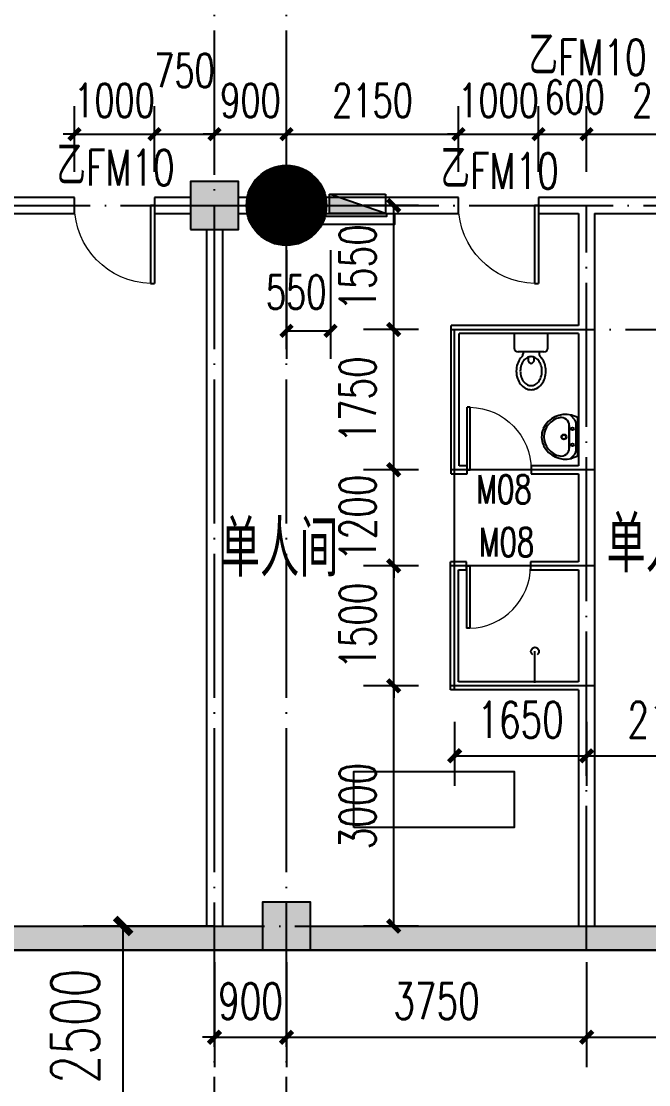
# Model space of a CAD drawing. Extents: x 246015 to 608740, y -108003 to 88400.
# Drawn here: x 412039 to 419881, y -31442 to -18161 of the extents above; entities that cross this region are included whole.
import ezdxf

# ---------------------------------------------------------------- set-up
doc = ezdxf.new("R2010")
doc.units = 0
doc.header["$LTSCALE"] = 3000
doc.header["$MEASUREMENT"] = 0
doc.header["$PDMODE"] = 1
doc.linetypes.add('DOTE', pattern=[2.42, 2, -0.2, 0.02, -0.2])
doc.layers.get('0').update_dxf_attribs({"linetype": 'CONTINUOUS'})
doc.layers.get('DEFPOINTS').update_dxf_attribs({"linetype": 'CONTINUOUS'})
for name, color, linetype in [('column', 9, 'CONTINUOUS'), ('dote', 1, 'DOTE'), ('LVTRY', 6, 'CONTINUOUS'), ('PUB_DIM', 3, 'CONTINUOUS'), ('PUB_HATCH', 8, 'CONTINUOUS'), ('PUB_TEXT', 7, 'CONTINUOUS'), ('stair', 2, 'CONTINUOUS'), ('WALL', 9, 'CONTINUOUS'), ('WALL-1', 31, 'CONTINUOUS'), ('WINDOW', 4, 'CONTINUOUS'), ('WINDOW_TEXT', 7, 'CONTINUOUS'), ('消火栓', 6, 'CONTINUOUS')]:
    doc.layers.add(name, color=color, linetype=linetype)
doc.styles.add('_TCH_WINDOW', font='SIMPLEX', dxfattribs={"bigfont": 'GBCBIG'})
doc.styles.add('DIM_FONT', font='simplex.shx', dxfattribs={"width": 0.7, "bigfont": 'hztxt.shx'})
doc.dimstyles.new('DIMN140', dxfattribs={"dimscale": 1.4, "dimtxt": 300, "dimasz": 100, "dimexe": 250, "dimexo": 300, "dimgap": 150, "dimtad": 1, "dimdec": 0, "dimzin": 0, "dimdsep": 46, "dimtxsty": 'DIM_FONT', "dimblk": 'ARCHTICK', "dimcen": 0.09, "dimclrt": 7, "dimazin": 2, "dimtfac": 1, "dimtdec": 0, "dimtix": 1, "dimtmove": 2, "dimatfit": 3, "dimfxl": 0, "dimtolj": 1, "dimtzin": 0, "dimarcsym": 0})
doc.dimstyles.new('DIMN150', dxfattribs={"dimscale": 1.5, "dimtxt": 300, "dimasz": 100, "dimexe": 250, "dimexo": 300, "dimgap": 150, "dimtad": 1, "dimdec": 0, "dimzin": 0, "dimdsep": 46, "dimtxsty": 'DIM_FONT', "dimblk": 'ARCHTICK', "dimcen": 0.09, "dimclrt": 7, "dimazin": 2, "dimtfac": 1, "dimtdec": 0, "dimtix": 1, "dimtmove": 2, "dimatfit": 3, "dimfxl": 0, "dimtolj": 1, "dimtzin": 0, "dimarcsym": 0})
doc.dimstyles.new('DIMN200', dxfattribs={"dimscale": 2, "dimtxt": 300, "dimasz": 100, "dimexe": 250, "dimexo": 300, "dimgap": 150, "dimtad": 1, "dimdec": 0, "dimzin": 0, "dimdsep": 46, "dimtxsty": 'DIM_FONT', "dimblk": 'ARCHTICK', "dimcen": 0.09, "dimclrt": 7, "dimazin": 2, "dimtfac": 1, "dimtdec": 0, "dimtix": 1, "dimtmove": 2, "dimatfit": 3, "dimfxl": 0, "dimtolj": 1, "dimtzin": 0, "dimarcsym": 0})

# ---------------------------------------------------------------- blocks, each defined once
blk = doc.blocks.new('_ARCHTICK')
at = {"color": 0, "linetype": 'ByBlock', "const_width": 0.4}
blk.add_lwpolyline([(-0.5, -0.5), (0.5, 0.5)], dxfattribs=at)
blk = doc.blocks.new('*D370')
at = {"layer": 'DEFPOINTS', "color": 0}
for p in [(415354, -20601), (415904, -20601), (415904, -22027)]:
    blk.add_point(p, dxfattribs=at)
at = {"layer": 'PUB_DIM', "color": 0, "lineweight": -2}
for p, q in [((415354, -21021), (415354, -22377)), ((415904, -21021), (415904, -22377)), ((415354, -22027), (415904, -22027))]:
    blk.add_line(p, q, dxfattribs=at)
at = {"layer": 'PUB_DIM', "color": 0, "lineweight": -2, "xscale": 140, "yscale": 140, "zscale": 140, "rotation": 180}
blk.add_blockref('_ARCHTICK', (415354, -22027), dxfattribs=at)
at = {"layer": 'PUB_DIM', "color": 0, "lineweight": -2, "xscale": 140, "yscale": 140, "zscale": 140}
blk.add_blockref('_ARCHTICK', (415904, -22027), dxfattribs=at)
at = {"layer": 'PUB_DIM', "color": 7, "insert": (415474, -21544), "char_height": 420, "attachment_point": 5, "style": 'DIM_FONT'}
blk.add_mtext('\\A1;550', dxfattribs=at)
blk = doc.blocks.new('*D442')
at = {"layer": 'DEFPOINTS', "color": 0}
for p in [(421254, -19571), (419104, -20461), (421254, -20461)]:
    blk.add_point(p, dxfattribs=at)
at = {"layer": 'PUB_DIM', "color": 0, "lineweight": -2}
for p, q in [((419104, -20041), (419104, -19221)), ((421254, -20041), (421254, -19221)), ((419104, -19571), (421254, -19571))]:
    blk.add_line(p, q, dxfattribs=at)
at = {"layer": 'PUB_DIM', "color": 0, "lineweight": -2, "xscale": 140, "yscale": 140, "zscale": 140, "rotation": 180}
blk.add_blockref('_ARCHTICK', (419104, -19571), dxfattribs=at)
at = {"layer": 'PUB_DIM', "color": 0, "lineweight": -2, "xscale": 140, "yscale": 140, "zscale": 140}
blk.add_blockref('_ARCHTICK', (421254, -19571), dxfattribs=at)
at = {"layer": 'PUB_DIM', "color": 7, "insert": (420179, -19151), "char_height": 420, "attachment_point": 5, "style": 'DIM_FONT'}
blk.add_mtext('\\A1;2150', dxfattribs=at)
blk = doc.blocks.new('*D443')
at = {"layer": 'DEFPOINTS', "color": 0}
for p in [(419104, -19571), (418504, -20461), (419104, -20461)]:
    blk.add_point(p, dxfattribs=at)
at = {"layer": 'PUB_DIM', "color": 0, "lineweight": -2}
for p, q in [((418504, -20041), (418504, -19221)), ((419104, -20041), (419104, -19221)), ((418504, -19571), (419104, -19571))]:
    blk.add_line(p, q, dxfattribs=at)
at = {"layer": 'PUB_DIM', "color": 0, "lineweight": -2, "xscale": 140, "yscale": 140, "zscale": 140, "rotation": 180}
blk.add_blockref('_ARCHTICK', (418504, -19571), dxfattribs=at)
at = {"layer": 'PUB_DIM', "color": 0, "lineweight": -2, "xscale": 140, "yscale": 140, "zscale": 140}
blk.add_blockref('_ARCHTICK', (419104, -19571), dxfattribs=at)
at = {"layer": 'PUB_DIM', "color": 7, "insert": (418954, -19108), "char_height": 420, "attachment_point": 5, "style": 'DIM_FONT'}
blk.add_mtext('\\A1;600', dxfattribs=at)
blk = doc.blocks.new('*D444')
at = {"layer": 'DEFPOINTS', "color": 0}
for p in [(418504, -19571), (417504, -20461), (418504, -20461)]:
    blk.add_point(p, dxfattribs=at)
at = {"layer": 'PUB_DIM', "color": 0, "lineweight": -2}
for p, q in [((417504, -20041), (417504, -19221)), ((418504, -20041), (418504, -19221)), ((417504, -19571), (417364, -19571)), ((417504, -19571), (418504, -19571)), ((418504, -19571), (418644, -19571))]:
    blk.add_line(p, q, dxfattribs=at)
at = {"layer": 'PUB_DIM', "color": 0, "lineweight": -2, "xscale": 140, "yscale": 140, "zscale": 140}
blk.add_blockref('_ARCHTICK', (417504, -19571), dxfattribs=at)
at = {"layer": 'PUB_DIM', "color": 0, "lineweight": -2, "xscale": 140, "yscale": 140, "zscale": 140, "rotation": 180}
blk.add_blockref('_ARCHTICK', (418504, -19571), dxfattribs=at)
at = {"layer": 'PUB_DIM', "color": 7, "insert": (418004, -19151), "char_height": 420, "attachment_point": 5, "style": 'DIM_FONT'}
blk.add_mtext('\\A1;1000', dxfattribs=at)
blk = doc.blocks.new('*D445')
at = {"layer": 'DEFPOINTS', "color": 0}
for p in [(417504, -19571), (415354, -20461), (417504, -20461)]:
    blk.add_point(p, dxfattribs=at)
at = {"layer": 'PUB_DIM', "color": 0, "lineweight": -2}
for p, q in [((415354, -20041), (415354, -19221)), ((417504, -20041), (417504, -19221)), ((415354, -19571), (417504, -19571))]:
    blk.add_line(p, q, dxfattribs=at)
at = {"layer": 'PUB_DIM', "color": 0, "lineweight": -2, "xscale": 140, "yscale": 140, "zscale": 140, "rotation": 180}
blk.add_blockref('_ARCHTICK', (415354, -19571), dxfattribs=at)
at = {"layer": 'PUB_DIM', "color": 0, "lineweight": -2, "xscale": 140, "yscale": 140, "zscale": 140}
blk.add_blockref('_ARCHTICK', (417504, -19571), dxfattribs=at)
at = {"layer": 'PUB_DIM', "color": 7, "insert": (416429, -19151), "char_height": 420, "attachment_point": 5, "style": 'DIM_FONT'}
blk.add_mtext('\\A1;2150', dxfattribs=at)
blk = doc.blocks.new('*D446')
at = {"layer": 'DEFPOINTS', "color": 0}
for p in [(415354, -19571), (414454, -20461), (415354, -20461)]:
    blk.add_point(p, dxfattribs=at)
at = {"layer": 'PUB_DIM', "color": 0, "lineweight": -2}
for p, q in [((414454, -20041), (414454, -19221)), ((415354, -20041), (415354, -19221)), ((414454, -19571), (414314, -19571)), ((414454, -19571), (415354, -19571)), ((415354, -19571), (415494, -19571))]:
    blk.add_line(p, q, dxfattribs=at)
at = {"layer": 'PUB_DIM', "color": 0, "lineweight": -2, "xscale": 140, "yscale": 140, "zscale": 140}
blk.add_blockref('_ARCHTICK', (414454, -19571), dxfattribs=at)
at = {"layer": 'PUB_DIM', "color": 0, "lineweight": -2, "xscale": 140, "yscale": 140, "zscale": 140, "rotation": 180}
blk.add_blockref('_ARCHTICK', (415354, -19571), dxfattribs=at)
at = {"layer": 'PUB_DIM', "color": 7, "insert": (414904, -19151), "char_height": 420, "attachment_point": 5, "style": 'DIM_FONT'}
blk.add_mtext('\\A1;900', dxfattribs=at)
blk = doc.blocks.new('*D447')
at = {"layer": 'DEFPOINTS', "color": 0}
for p in [(414454, -19571), (413704, -20461), (414454, -20461)]:
    blk.add_point(p, dxfattribs=at)
at = {"layer": 'PUB_DIM', "color": 0, "lineweight": -2}
for p, q in [((413704, -20041), (413704, -19221)), ((414454, -20041), (414454, -19221)), ((413704, -19571), (414454, -19571))]:
    blk.add_line(p, q, dxfattribs=at)
at = {"layer": 'PUB_DIM', "color": 0, "lineweight": -2, "xscale": 140, "yscale": 140, "zscale": 140, "rotation": 180}
blk.add_blockref('_ARCHTICK', (413704, -19571), dxfattribs=at)
at = {"layer": 'PUB_DIM', "color": 0, "lineweight": -2, "xscale": 140, "yscale": 140, "zscale": 140}
blk.add_blockref('_ARCHTICK', (414454, -19571), dxfattribs=at)
at = {"layer": 'PUB_DIM', "color": 7, "insert": (414079, -18776), "char_height": 420, "attachment_point": 5, "style": 'DIM_FONT'}
blk.add_mtext('\\A1;750', dxfattribs=at)
blk = doc.blocks.new('*D448')
at = {"layer": 'DEFPOINTS', "color": 0}
for p in [(413704, -19571), (412704, -20461), (413704, -20461)]:
    blk.add_point(p, dxfattribs=at)
at = {"layer": 'PUB_DIM', "color": 0, "lineweight": -2}
for p, q in [((412704, -20041), (412704, -19221)), ((413704, -20041), (413704, -19221)), ((412704, -19571), (412564, -19571)), ((412704, -19571), (413704, -19571)), ((413704, -19571), (413844, -19571))]:
    blk.add_line(p, q, dxfattribs=at)
at = {"layer": 'PUB_DIM', "color": 0, "lineweight": -2, "xscale": 140, "yscale": 140, "zscale": 140}
blk.add_blockref('_ARCHTICK', (412704, -19571), dxfattribs=at)
at = {"layer": 'PUB_DIM', "color": 0, "lineweight": -2, "xscale": 140, "yscale": 140, "zscale": 140, "rotation": 180}
blk.add_blockref('_ARCHTICK', (413704, -19571), dxfattribs=at)
at = {"layer": 'PUB_DIM', "color": 7, "insert": (413204, -19151), "char_height": 420, "attachment_point": 5, "style": 'DIM_FONT'}
blk.add_mtext('\\A1;1000', dxfattribs=at)
blk = doc.blocks.new('*D720')
at = {"layer": 'DEFPOINTS', "color": 0}
for p in [(419104, -29461), (422854, -29461), (422854, -30849)]:
    blk.add_point(p, dxfattribs=at)
at = {"layer": 'PUB_DIM', "color": 0, "lineweight": -2}
for p, q in [((419104, -29911), (419104, -31224)), ((422854, -29911), (422854, -31224)), ((419104, -30849), (422854, -30849))]:
    blk.add_line(p, q, dxfattribs=at)
at = {"layer": 'PUB_DIM', "color": 0, "lineweight": -2, "xscale": 150, "yscale": 150, "zscale": 150, "rotation": 180}
blk.add_blockref('_ARCHTICK', (419104, -30849), dxfattribs=at)
at = {"layer": 'PUB_DIM', "color": 0, "lineweight": -2, "xscale": 150, "yscale": 150, "zscale": 150}
blk.add_blockref('_ARCHTICK', (422854, -30849), dxfattribs=at)
at = {"layer": 'PUB_DIM', "color": 7, "insert": (420979, -30399), "char_height": 450, "attachment_point": 5, "style": 'DIM_FONT'}
blk.add_mtext('\\A1;3750', dxfattribs=at)
blk = doc.blocks.new('*D721')
at = {"layer": 'DEFPOINTS', "color": 0}
for p in [(415354, -29461), (419104, -29461), (419104, -30849)]:
    blk.add_point(p, dxfattribs=at)
at = {"layer": 'PUB_DIM', "color": 0, "lineweight": -2}
for p, q in [((415354, -29911), (415354, -31224)), ((419104, -29911), (419104, -31224)), ((415354, -30849), (419104, -30849))]:
    blk.add_line(p, q, dxfattribs=at)
at = {"layer": 'PUB_DIM', "color": 0, "lineweight": -2, "xscale": 150, "yscale": 150, "zscale": 150, "rotation": 180}
blk.add_blockref('_ARCHTICK', (415354, -30849), dxfattribs=at)
at = {"layer": 'PUB_DIM', "color": 0, "lineweight": -2, "xscale": 150, "yscale": 150, "zscale": 150}
blk.add_blockref('_ARCHTICK', (419104, -30849), dxfattribs=at)
at = {"layer": 'PUB_DIM', "color": 7, "insert": (417229, -30399), "char_height": 450, "attachment_point": 5, "style": 'DIM_FONT'}
blk.add_mtext('\\A1;3750', dxfattribs=at)
blk = doc.blocks.new('*D722')
at = {"layer": 'DEFPOINTS', "color": 0}
for p in [(414454, -29461), (415354, -29461), (415354, -30849)]:
    blk.add_point(p, dxfattribs=at)
at = {"layer": 'PUB_DIM', "color": 0, "lineweight": -2}
for p, q in [((414454, -29911), (414454, -31224)), ((415354, -29911), (415354, -31224)), ((414454, -30849), (414304, -30849)), ((414454, -30849), (415354, -30849)), ((415354, -30849), (415504, -30849))]:
    blk.add_line(p, q, dxfattribs=at)
at = {"layer": 'PUB_DIM', "color": 0, "lineweight": -2, "xscale": 150, "yscale": 150, "zscale": 150}
blk.add_blockref('_ARCHTICK', (414454, -30849), dxfattribs=at)
at = {"layer": 'PUB_DIM', "color": 0, "lineweight": -2, "xscale": 150, "yscale": 150, "zscale": 150, "rotation": 180}
blk.add_blockref('_ARCHTICK', (415354, -30849), dxfattribs=at)
at = {"layer": 'PUB_DIM', "color": 7, "insert": (414904, -30399), "char_height": 450, "attachment_point": 5, "style": 'DIM_FONT'}
blk.add_mtext('\\A1;900', dxfattribs=at)
blk = doc.blocks.new('*D753')
at = {"layer": 'DEFPOINTS', "color": 0}
for p in [(417454, -26462), (419104, -26462), (419104, -27335)]:
    blk.add_point(p, dxfattribs=at)
at = {"layer": 'PUB_DIM', "color": 0, "lineweight": -2}
for p, q in [((417454, -26912), (417454, -27710)), ((419104, -26912), (419104, -27710)), ((417454, -27335), (419104, -27335))]:
    blk.add_line(p, q, dxfattribs=at)
at = {"layer": 'PUB_DIM', "color": 0, "lineweight": -2, "xscale": 150, "yscale": 150, "zscale": 150, "rotation": 180}
blk.add_blockref('_ARCHTICK', (417454, -27335), dxfattribs=at)
at = {"layer": 'PUB_DIM', "color": 0, "lineweight": -2, "xscale": 150, "yscale": 150, "zscale": 150}
blk.add_blockref('_ARCHTICK', (419104, -27335), dxfattribs=at)
at = {"layer": 'PUB_DIM', "color": 7, "insert": (418279, -26885), "char_height": 450, "attachment_point": 5, "style": 'DIM_FONT'}
blk.add_mtext('\\A1;1650', dxfattribs=at)
blk = doc.blocks.new('*D754')
at = {"layer": 'DEFPOINTS', "color": 0}
for p in [(419104, -26462), (421204, -26462), (421204, -27335)]:
    blk.add_point(p, dxfattribs=at)
at = {"layer": 'PUB_DIM', "color": 0, "lineweight": -2}
for p, q in [((419104, -26912), (419104, -27710)), ((421204, -26912), (421204, -27710)), ((419104, -27335), (421204, -27335))]:
    blk.add_line(p, q, dxfattribs=at)
at = {"layer": 'PUB_DIM', "color": 0, "lineweight": -2, "xscale": 150, "yscale": 150, "zscale": 150, "rotation": 180}
blk.add_blockref('_ARCHTICK', (419104, -27335), dxfattribs=at)
at = {"layer": 'PUB_DIM', "color": 0, "lineweight": -2, "xscale": 150, "yscale": 150, "zscale": 150}
blk.add_blockref('_ARCHTICK', (421204, -27335), dxfattribs=at)
at = {"layer": 'PUB_DIM', "color": 7, "insert": (420154, -26885), "char_height": 450, "attachment_point": 5, "style": 'DIM_FONT'}
blk.add_mtext('\\A1;2100', dxfattribs=at)
blk = doc.blocks.new('*D773')
at = {"layer": 'DEFPOINTS', "color": 0}
for p in [(416693, -20461), (417454, -20461), (417454, -22011)]:
    blk.add_point(p, dxfattribs=at)
at = {"layer": 'PUB_DIM', "color": 0, "lineweight": -2}
for p, q in [((417004, -20461), (416318, -20461)), ((416693, -22011), (416693, -20461)), ((417004, -22011), (416318, -22011))]:
    blk.add_line(p, q, dxfattribs=at)
at = {"layer": 'PUB_DIM', "color": 0, "lineweight": -2, "xscale": 150, "yscale": 150, "zscale": 150}
for p, rotation in [((416693, -20461), 90), ((416693, -22011), 270)]:
    blk.add_blockref('_ARCHTICK', p, dxfattribs=dict(at, rotation=rotation))
at = {"layer": 'PUB_DIM', "color": 7, "insert": (416243, -21236), "char_height": 450, "attachment_point": 5, "rotation": 90, "style": 'DIM_FONT'}
blk.add_mtext('\\A1;1550', dxfattribs=at)
blk = doc.blocks.new('*D774')
at = {"layer": 'DEFPOINTS', "color": 0}
for p in [(416693, -22011), (417454, -22011), (417454, -23762)]:
    blk.add_point(p, dxfattribs=at)
at = {"layer": 'PUB_DIM', "color": 0, "lineweight": -2}
for p, q in [((417004, -22011), (416318, -22011)), ((416693, -23762), (416693, -22011)), ((417004, -23762), (416318, -23762))]:
    blk.add_line(p, q, dxfattribs=at)
at = {"layer": 'PUB_DIM', "color": 0, "lineweight": -2, "xscale": 150, "yscale": 150, "zscale": 150}
for p, rotation in [((416693, -22011), 90), ((416693, -23762), 270)]:
    blk.add_blockref('_ARCHTICK', p, dxfattribs=dict(at, rotation=rotation))
at = {"layer": 'PUB_DIM', "color": 7, "insert": (416243, -22886), "char_height": 450, "attachment_point": 5, "rotation": 90, "style": 'DIM_FONT'}
blk.add_mtext('\\A1;1750', dxfattribs=at)
blk = doc.blocks.new('*D775')
at = {"layer": 'DEFPOINTS', "color": 0}
for p in [(416693, -23762), (417454, -23762), (417454, -24962)]:
    blk.add_point(p, dxfattribs=at)
at = {"layer": 'PUB_DIM', "color": 0, "lineweight": -2}
for p, q in [((416693, -23762), (416693, -23612)), ((417004, -23762), (416318, -23762)), ((416693, -24962), (416693, -23762)), ((417004, -24962), (416318, -24962)), ((416693, -24962), (416693, -25112))]:
    blk.add_line(p, q, dxfattribs=at)
at = {"layer": 'PUB_DIM', "color": 0, "lineweight": -2, "xscale": 150, "yscale": 150, "zscale": 150}
for p, rotation in [((416693, -23762), 270), ((416693, -24962), 90)]:
    blk.add_blockref('_ARCHTICK', p, dxfattribs=dict(at, rotation=rotation))
at = {"layer": 'PUB_DIM', "color": 7, "insert": (416243, -24362), "char_height": 450, "attachment_point": 5, "rotation": 90, "style": 'DIM_FONT'}
blk.add_mtext('\\A1;1200', dxfattribs=at)
blk = doc.blocks.new('*D776')
at = {"layer": 'DEFPOINTS', "color": 0}
for p in [(416693, -24962), (417454, -24962), (417454, -26462)]:
    blk.add_point(p, dxfattribs=at)
at = {"layer": 'PUB_DIM', "color": 0, "lineweight": -2}
for p, q in [((416693, -24962), (416693, -24812)), ((417004, -24962), (416318, -24962)), ((416693, -26462), (416693, -24962)), ((417004, -26462), (416318, -26462)), ((416693, -26462), (416693, -26612))]:
    blk.add_line(p, q, dxfattribs=at)
at = {"layer": 'PUB_DIM', "color": 0, "lineweight": -2, "xscale": 150, "yscale": 150, "zscale": 150}
for p, rotation in [((416693, -24962), 270), ((416693, -26462), 90)]:
    blk.add_blockref('_ARCHTICK', p, dxfattribs=dict(at, rotation=rotation))
at = {"layer": 'PUB_DIM', "color": 7, "insert": (416243, -25712), "char_height": 450, "attachment_point": 5, "rotation": 90, "style": 'DIM_FONT'}
blk.add_mtext('\\A1;1500', dxfattribs=at)
blk = doc.blocks.new('*D777')
at = {"layer": 'DEFPOINTS', "color": 0}
for p in [(416693, -26462), (417454, -26462), (417454, -29461)]:
    blk.add_point(p, dxfattribs=at)
at = {"layer": 'PUB_DIM', "color": 0, "lineweight": -2}
for p, q in [((417004, -26462), (416318, -26462)), ((416693, -29461), (416693, -26462)), ((417004, -29461), (416318, -29461))]:
    blk.add_line(p, q, dxfattribs=at)
at = {"layer": 'PUB_DIM', "color": 0, "lineweight": -2, "xscale": 150, "yscale": 150, "zscale": 150}
for p, rotation in [((416693, -26462), 90), ((416693, -29461), 270)]:
    blk.add_blockref('_ARCHTICK', p, dxfattribs=dict(at, rotation=rotation))
at = {"layer": 'PUB_DIM', "color": 7, "insert": (416243, -27962), "char_height": 450, "attachment_point": 5, "rotation": 90, "style": 'DIM_FONT'}
blk.add_mtext('\\A1;3000', dxfattribs=at)
blk = doc.blocks.new('*D1023')
at = {"layer": 'DEFPOINTS', "color": 0}
for p in [(413313, -29461), (415054, -29461), (415054, -31961)]:
    blk.add_point(p, dxfattribs=at)
at = {"layer": 'PUB_DIM', "color": 0, "lineweight": -2}
for p, q in [((414454, -29461), (412813, -29461)), ((413313, -31961), (413313, -29461)), ((414454, -31961), (412813, -31961))]:
    blk.add_line(p, q, dxfattribs=at)
at = {"layer": 'PUB_DIM', "color": 0, "lineweight": -2, "xscale": 200, "yscale": 200, "zscale": 200}
for p, rotation in [((413313, -29461), 90), ((413313, -31961), 270)]:
    blk.add_blockref('_ARCHTICK', p, dxfattribs=dict(at, rotation=rotation))
at = {"layer": 'PUB_DIM', "color": 7, "insert": (412713, -30711), "char_height": 600, "attachment_point": 5, "rotation": 90, "style": 'DIM_FONT'}
blk.add_mtext('\\A1;2500', dxfattribs=at)
blk = doc.blocks.new('_YZH')
blk.add_circle((0, 0), 0.5)
at = {"layer": 'PUB_HATCH', "const_width": 0.5}
blk.add_lwpolyline([(-0.25, 0, 1), (0.25, 0, 1)], format="xyb", close=True, dxfattribs=at)
blk = doc.blocks.new('_FZH')
blk.add_lwpolyline([(-0.5, -0.5), (0.5, -0.5), (0.5, 0.5), (-0.5, 0.5)], close=True)
at = {"layer": 'PUB_HATCH'}
blk.add_solid([(-0.5, -0.5), (0.5, -0.5), (-0.5, 0.5), (0.5, 0.5)], dxfattribs=at)
blk = doc.blocks.new('$DorLib2D$00000001')
for p, q in [((0.45, 0.975), (0.5, 0.975)), ((0.45, 0), (0.45, 0.975)), ((0.5, 0), (0.5, 0.975)), ((0.5, 0), (0.45, 0))]:
    blk.add_line(p, q)
at = {"lineweight": 13}
blk.add_arc((0.475, 0), 0.975, 91.4693, 180, dxfattribs=at)
blk = doc.blocks.new('$lvtry$00000005')
for p, q in [((-210, 0, 0), (-210, -180, 0)), ((210, 0, 0), (-210, 0, 0)), ((210, -180, 0), (210, 0, 0)), ((160, -230, 0), (-160, -230, 0)), ((-101, -230, 0), (-101, -254, 0)), ((101, -230, 0), (101, -254, 0))]:
    blk.add_line(p, q)
at = {"elevation": 0}
blk.add_lwpolyline([(-135, -469, 0.080312), (-123, -544, 0.089014), (-92, -602, 0.104918), (-46, -639, 0.119812), (0, -650, 0.119812), (46, -639, 0.104918), (92, -602, 0.089014), (123, -544, 0.080312), (135, -469, 0.080312), (123, -395, 0.089014), (92, -337, 0.104918), (46, -300, 0.119812), (0, -288, 0.119812), (-46, -300, 0.104918), (-92, -337, 0.089014), (-123, -395, 0.080312)], format="xyb", close=True, dxfattribs=at)
for points in [[(-35, -295, 0.013578), (-36, -298, 0.073567), (-39, -318, 0.073567)], [(-39, -318, 0.073567), (-36, -339, 0.084454), (-27, -356, 0.10642), (-14, -368, 0.129709), (0, -372, 0.129709), (14, -368, 0.10642), (27, -356, 0.084454), (36, -339, 0.073567), (39, -318, 0.073567), (36, -298, 0.014016), (35, -295, 0.10642)]]:
    blk.add_lwpolyline(points, format="xyb", dxfattribs=at)
for centre, radius, start, end in [((-160, -180, 0), 50, 180, 270), ((-151, -254, 0), 50, 314.8144, 0), ((151, -254, 0), 50, 180, 225.2555), ((160, -180, 0), 50, 270, 0), ((102, -469, 0), 287, 161.6333, 180), ((52, -453, 0), 235, 141.2863, 161.6333), ((20, -427, 0), 194, 134.8144, 141.2863), ((-20, -427, 0), 194, 38.7137, 45.2555), ((-52, -453, 0), 235, 18.3667, 38.7137), ((-102, -469, 0), 287, 0, 18.3667), ((102, -469, 0), 287, 180, 198.3667), ((-102, -469, 0), 287, 341.6333, 0), ((52, -486, 0), 235, 198.3667, 218.7137), ((20, -512, 0), 194, 218.7137, 242.6714), ((-20, -512, 0), 194, 297.3286, 321.2863), ((-52, -486, 0), 235, 321.2863, 341.6333), ((0, -551, 0), 150, 242.6714, 270), ((0, -551, 0), 150, 270, 297.3286)]:
    blk.add_arc(centre, radius, start, end)
blk = doc.blocks.new('$lvtry$00000010')
blk.add_line((0, -37), (0, -432))
blk.add_arc((0, -432), 50, 121.0332, 58.9668)
blk = doc.blocks.new('$lvtry$00000178')
for p, q in [((-240, 0, 0), (-270, -79, 0)), ((240, 0, 0), (-240, 0, 0)), ((-237, 0, 0), (239, 0, 0)), ((240, 0, 0), (270, -79, 0)), ((-213, -36, 0), (-271, -91, 0)), ((-179, -23, 0), (181, -23, 0)), ((-141, -105, 0), (141, -105, 0)), ((141, -105, 0), (-141, -105, 0)), ((217, -37, 0), (274, -95, 0))]:
    blk.add_line(p, q)
for centre, radius in [((-99, -65, 0), 16.3), ((101, -65, 0), 16.3), ((2, -172, 0), 31.6)]:
    blk.add_circle(centre, radius)
at = {"lineweight": 13}
blk.add_circle((2, -172, 0), 23, dxfattribs=at)
for centre, radius, start, end in [((28, -152, 0), 307, 166.1751, 244.7296), ((-141, -205, 0), 100, 90, 190.5602), ((-179, -73, 0), 50, 90, 133.181), ((-28, -152, 0), 307, 297.0639, 13.8249), ((141, -205, 0), 100, 349.4398, 90), ((181, -73, 0), 50, 44.5607, 90), ((0, -179, 0), 243, 190.5602, 349.4398), ((0, -201, 0), 250, 245.8071, 296.4628)]:
    blk.add_arc(centre, radius, start, end)
blk.add_point((1, -65, 0))
blk = doc.blocks.new('$TwtSys$00000434')
for p, q in [((-0.5, 0.5), (-0.5, -0.5)), ((-0.5, -0.5), (0.5, 0.5)), ((0.5, 0.5), (-0.5, 0.5)), ((0.5, -0.5), (0.5, 0.5)), ((-0.5, -0.5), (0.5, -0.5))]:
    blk.add_line(p, q)
blk.add_solid([(0.5, -0.5), (0.5, 0.5), (-0.5, -0.5)])

msp = doc.modelspace()

# ---------------------------------------------------------------- hatches: boundary and pattern name
at = {"layer": 'PUB_HATCH'}
for points in [[(397353.9, -29461.4), (397353.9, -29761.4), (414453.9, -29761.4), (414453.9, -29461.4)], [(415053.9, -29761.4), (415053.9, -29461.4), (414453.9, -29461.4), (414453.9, -29761.4)], [(415653.9, -29461.4), (415653.9, -29761.4), (419103.9, -29761.4), (419103.9, -29461.4)], [(422553.9, -29761.4), (422553.9, -29461.4), (419103.9, -29461.4), (419103.9, -29761.4)]]:
    msp.add_hatch(color=256, dxfattribs=at).paths.add_polyline_path(points)

# ---------------------------------------------------------------- linework, layer by layer
at = {"layer": 'dote', "ltscale": 0.3}
for p, q in [((414453.9, -81061.4), (414453.9, 53538.6)), ((415353.9, -81061.4), (415353.9, 53538.6)), ((295667.9, -20461.4), (554353.9, -20461.4)), ((419103.9, -29761.4), (419103.9, -20461.4)), ((417410.9, -22011.4), (454653.9, -22011.4)), ((295667.9, -29461.4), (554353.9, -29461.4))]:
    msp.add_line(p, q, dxfattribs=at)
at = {"layer": 'dote'}
for p, q in [((417454.3, -26511.7), (417454.3, -22011.4)), ((419203.9, -23761.6), (417410.9, -23761.6)), ((419203.9, -24961.7), (417404.3, -24961.7)), ((419203.9, -26461.7), (417404.3, -26461.7))]:
    msp.add_line(p, q, dxfattribs=at)
at = {"layer": 'LVTRY'}
msp.add_lwpolyline([(416197, -28231), (416197, -27531), (418197, -27531), (418197, -28231), (416197, -28231)], close=True, dxfattribs=at)
at = {"layer": 'stair'}
msp.add_lwpolyline([(299553.9, 3467.8), (299553.9, 28838.6), (316453.9, 28838.6), (316453.9, 27409.7), (323493.1, 28025.5), (322800.2, 35945.3, -0.0349916), (393128.8, 42129.1), (393066.7, 42838.6), (467189.2, 42838.6), (467163, 42538.6), (467127.7, 42135.3, -0.0358539), (537955.2, 35916.1), (536854.9, 23339.1), (538648, 23182.2), (537798.3, 13438.6), (553653.9, 13438.6), (553653.9, -20761.4), (454653.9, -20761.4), (454653.9, -29761.4), (393186.2, -29761.4), (325560.9, -48546.2), (299553.9, 3467.8)], format="xyb", close=True, dxfattribs=at)
at = {"layer": 'WALL'}
for p, q in [((412703.9, -20361.4), (406753.9, -20361.4)), ((412703.9, -20561.4), (412703.9, -20361.4)), ((414153.9, -20361.4), (413703.9, -20361.4)), ((413703.9, -20361.4), (413703.9, -20561.4)), ((417504.3, -20361.4), (414753.9, -20361.4)), ((417504.3, -20561.4), (417504.3, -20361.4)), ((419103.9, -20361.4), (418504.3, -20361.4)), ((418504.3, -20361.4), (418504.3, -20561.4)), ((421254.3, -20361.4), (419103.9, -20361.4)), ((406753.9, -20561.4), (412703.9, -20561.4)), ((413703.9, -20561.4), (414153.9, -20561.4)), ((414753.9, -20561.4), (417504.3, -20561.4)), ((418504.3, -20561.4), (419003.9, -20561.4)), ((419003.9, -20561.4), (419003.9, -21961.4)), ((419203.9, -20561.4), (421254.3, -20561.4)), ((419203.9, -20561.4), (419203.9, -22011.4)), ((414353.9, -20761.4), (414353.9, -29461.4)), ((414553.9, -20761.4), (414553.9, -29461.4)), ((419003.9, -21961.4), (417410.9, -21961.4)), ((417410.9, -23811.6), (417410.9, -21961.4)), ((419203.9, -22011.4), (419203.9, -23761.6)), ((419003.9, -22061.4), (417510.9, -22061.4)), ((417510.9, -23711.6), (417510.9, -22061.4)), ((419003.9, -22061.4), (419003.9, -23711.6)), ((417610.9, -23711.6), (417510.9, -23711.6)), ((417610.9, -23811.6), (417610.9, -23711.6)), ((419003.9, -23711.6), (418410.9, -23711.6)), ((418410.9, -23711.6), (418410.9, -23811.6)), ((419203.9, -23761.6), (419203.9, -24961.7)), ((417410.9, -23811.6), (417610.9, -23811.6)), ((418410.9, -23811.6), (419003.9, -23811.6)), ((419003.9, -23811.6), (419003.9, -24911.7)), ((417604.3, -24911.7), (417404.3, -24911.7)), ((417404.3, -26511.7), (417404.3, -24911.7)), ((417604.3, -25011.7), (417604.3, -24911.7)), ((419003.9, -24911.7), (418404.3, -24911.7)), ((418404.3, -24911.7), (418404.3, -25011.7)), ((419203.9, -24961.7), (419203.9, -26461.7)), ((417504.3, -25011.7), (417604.3, -25011.7)), ((417504.3, -26411.7), (417504.3, -25011.7)), ((418404.3, -25011.7), (419003.9, -25011.7)), ((419003.9, -25011.7), (419003.9, -26411.7)), ((419003.9, -26411.7), (417504.3, -26411.7)), ((419003.9, -26511.7), (417404.3, -26511.7)), ((419003.9, -26511.7), (419003.9, -29461.4)), ((419203.9, -26461.7), (419203.9, -29461.4)), ((397353.9, -29461.4), (414453.9, -29461.4)), ((414453.9, -29461.4), (415053.9, -29461.4)), ((415653.9, -29461.4), (419103.9, -29461.4)), ((419103.9, -29461.4), (422553.9, -29461.4)), ((397353.9, -29761.4), (414453.9, -29761.4)), ((414453.9, -29761.4), (415053.9, -29761.4)), ((415653.9, -29761.4), (419103.9, -29761.4)), ((419103.9, -29761.4), (422553.9, -29761.4))]:
    msp.add_line(p, q, dxfattribs=at)
at = {"layer": 'WALL-1'}
for points in [[(416703.8, -20561.4), (416703.8, -20701.4), (415792.5, -20701.4)], [(416603.8, -20561.4), (416603.8, -20601.4), (415833.9, -20601.4)]]:
    msp.add_lwpolyline(points, dxfattribs=at)

# ---------------------------------------------------------------- block references
at = {"layer": 'column'}
for name, p, xscale, yscale, zscale in [('_YZH', (415353.9, -20461.4), 1000, 1000, 1000), ('_FZH', (414453.9, -20461.4), 600, 600, 600)]:
    msp.add_blockref(name, p, dxfattribs=dict(at, xscale=xscale, yscale=yscale, zscale=zscale))
at = {"layer": 'column', "xscale": 600, "yscale": 600, "zscale": 600, "rotation": 90.00000001325128}
msp.add_blockref('_FZH', (415353.9, -29461.4), dxfattribs=at)
at = {"layer": 'LVTRY'}
msp.add_blockref('$lvtry$00000005', (418410.9, -22061.4), dxfattribs=at)
at = {"layer": 'LVTRY', "rotation": 269.9999999998895}
msp.add_blockref('$lvtry$00000178', (418992.6, -23350.9), dxfattribs=at)
at = {"layer": 'LVTRY', "yscale": -0.9999999999999989, "rotation": 359.9999745933305}
msp.add_blockref('$lvtry$00000010', (418459, -26461.4, 0), dxfattribs=at)
at = {"layer": 'WINDOW', "xscale": -1000, "yscale": 1000, "zscale": -1000, "rotation": 179.9999999986701}
for p in [(413203.9, -20461.4), (418004.3, -20461.4)]:
    msp.add_blockref('$DorLib2D$00000001', p, dxfattribs=at)
at = {"layer": 'WINDOW'}
ref = msp.add_blockref('$DorLib2D$00000001', (418010.9, -23761.6), dxfattribs=dict(at, xscale=800, yscale=-800, zscale=800, rotation=180))
ref.add_attrib('A', 'M08', (417757.9, -24844.5), dxfattribs={"layer": 'WINDOW_TEXT', "height": 357, "style": '_TCH_WINDOW', "width": 0.705882})
ref = msp.add_blockref('$DorLib2D$00000001', (418004.3, -24961.7), dxfattribs=dict(at, xscale=800, yscale=800, zscale=800, rotation=180))
ref.add_attrib('A', 'M08', (417725.6, -24185.1), dxfattribs={"layer": 'WINDOW_TEXT', "height": 357, "style": '_TCH_WINDOW', "width": 0.705882})
at = {"layer": '消火栓', "xscale": -700, "yscale": 240, "zscale": 700, "rotation": 359.99999999989}
msp.add_blockref('$TwtSys$00000434', (416240.8, -20441.4), dxfattribs=at)

# ---------------------------------------------------------------- texts
at = {"layer": 'PUB_TEXT', "style": 'DIM_FONT', "width": 0.7}
for p in [(419353.7, -25043.6), (414533.2, -25096.6)]:
    msp.add_text('单人间', height=700, dxfattribs=at).set_placement(p)
at = {"layer": 'WINDOW_TEXT', "style": '_TCH_WINDOW'}
for p in [(418379.6, -18836.4), (412479.6, -20211.4), (417280, -20252.9)]:
    msp.add_text('乙', height=506.4, rotation=360, dxfattribs=at).set_placement(p)
at = {"layer": 'WINDOW_TEXT', "style": '_TCH_WINDOW', "width": 0.705882}
for p in [(418748.2, -18836.4), (412848.2, -20211.4), (417648.6, -20252.9)]:
    msp.add_text('FM10', height=446.25, rotation=360, dxfattribs=at).set_placement(p)

# ---------------------------------------------------------------- dimensions: what is measured, and where the dimension line sits
at = {"layer": 'PUB_DIM'}
for base, p1, p2, picture, middle in [((414453.9, -19570.6), (413703.9, -20461.4), (414453.9, -20461.4), '*D447', (414078.9, -18776.1)), ((419103.9, -19570.6), (418504.3, -20461.4), (419103.9, -20461.4), '*D443', (418954, -19107.9)), ((415903.8, -22027.2), (415353.9, -20601.4), (415903.8, -20601.4), '*D370', (415473.7, -21544.2))]:
    dim = msp.add_linear_dim(base=base, p1=p1, p2=p2, angle=0, dimstyle='DIMN140', dxfattribs=at)
    dim.commit()
    dim.dimension.update_dxf_attribs({"geometry": picture, "text_midpoint": middle, "dimtype": 129})
for p1, p2, distance, dimstyle, picture, middle in [((412703.9, -20461.4), (413703.9, -20461.4), 890.8, 'DIMN140', '*D448', (413203.9, -19150.6)), ((414453.9, -20461.4), (415353.9, -20461.4), 890.8, 'DIMN140', '*D446', (414903.9, -19150.6)), ((415353.9, -20461.4), (417504.3, -20461.4), 890.8, 'DIMN140', '*D445', (416429.1, -19150.6)), ((417504.3, -20461.4), (418504.3, -20461.4), 890.8, 'DIMN140', '*D444', (418004.3, -19150.6)), ((419103.9, -20461.4), (421254.3, -20461.4), 890.8, 'DIMN140', '*D442', (420179.1, -19150.6)), ((417454.3, -22011.4), (417454.3, -20461.4), 760.9, 'DIMN150', '*D773', (416243.4, -21236.4)), ((417454.3, -23761.6), (417454.3, -22011.4), 760.9, 'DIMN150', '*D774', (416243.4, -22886.5)), ((417454.3, -24961.7), (417454.3, -23761.6), 760.9, 'DIMN150', '*D775', (416243.4, -24361.7)), ((417454.3, -26461.7), (417454.3, -24961.7), 760.9, 'DIMN150', '*D776', (416243.4, -25711.7)), ((417454.3, -29461.4), (417454.3, -26461.7), 760.9, 'DIMN150', '*D777', (416243.4, -27961.5)), ((417454.3, -26461.7), (419103.9, -26461.7), -873.6, 'DIMN150', '*D753', (418279.1, -26885.2)), ((419103.9, -26461.7), (421204.3, -26461.7), -873.6, 'DIMN150', '*D754', (420154.1, -26885.2)), ((415053.9, -31961.4), (415053.9, -29461.4), 1741.3, 'DIMN200', '*D1023', (412712.5, -30711.4)), ((414453.9, -29461.4), (415353.9, -29461.4), -1387.1, 'DIMN150', '*D722', (414903.9, -30398.5)), ((415353.9, -29461.4), (419103.9, -29461.4), -1387.1, 'DIMN150', '*D721', (417228.9, -30398.5)), ((419103.9, -29461.4), (422853.9, -29461.4), -1387.1, 'DIMN150', '*D720', (420978.9, -30398.5))]:
    dim = msp.add_aligned_dim(p1=p1, p2=p2, distance=distance, dimstyle=dimstyle, dxfattribs=at)
    dim.commit()
    dim.dimension.update_dxf_attribs({"geometry": picture, "text_midpoint": middle})

doc.saveas('drawing.dxf')
